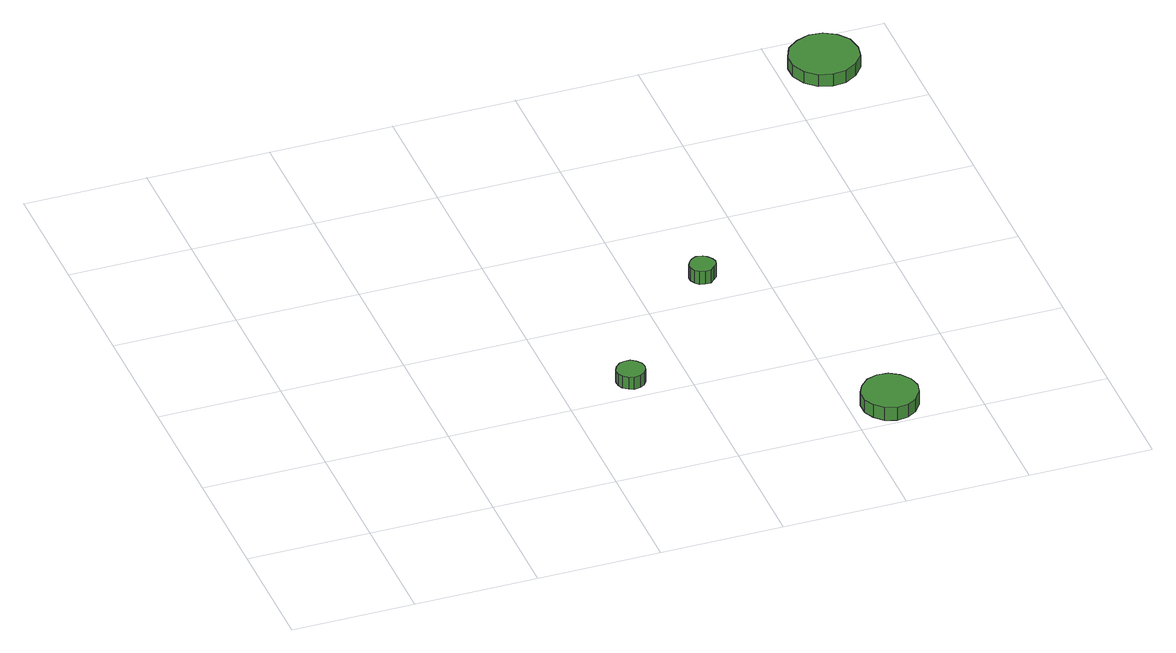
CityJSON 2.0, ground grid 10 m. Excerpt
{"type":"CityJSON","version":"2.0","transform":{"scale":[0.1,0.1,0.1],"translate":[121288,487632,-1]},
"CityObjects":{
"tree1":{"type":"SolitaryVegetationObject","attributes":{"function":"something"}},
"tree2":{"type":"SolitaryVegetationObject","attributes":{"function":"something"},"geometry":[{"type":"MultiSurface","lod":"1","boundaries":[[[0,1,2,3,4,5,6,7,8,9,10,11,12,13,14]],[[15,16,17,18,19,20,21,22,23,24,25,26,27,28,29]],[[0,29,28,1]],[[1,28,27,2]],[[2,27,26,3]],[[3,26,25,4]],[[4,25,24,5]],[[5,24,23,6]],[[6,23,22,7]],[[7,22,21,8]],[[8,21,20,9]],[[9,20,19,10]],[[10,19,18,11]],[[11,18,17,12]],[[12,17,16,13]],[[13,16,15,14]],[[14,15,29,0]]]}]},
"tree3":{"type":"SolitaryVegetationObject","attributes":{"function":"something"}},
"tree4":{"type":"SolitaryVegetationObject","attributes":{"function":"something"},"geometry":[{"type":"MultiSurface","lod":"1","boundaries":[[[30,31,32,33,34,35,36,37,38,39,40,41,42,43,44]],[[45,46,47,48,49,50,51,52,53,54,55,56,57,58,59]],[[30,59,58,31]],[[31,58,57,32]],[[32,57,56,33]],[[33,56,55,34]],[[34,55,54,35]],[[35,54,53,36]],[[36,53,52,37]],[[37,52,51,38]],[[38,51,50,39]],[[39,50,49,40]],[[40,49,48,41]],[[41,48,47,42]],[[42,47,46,43]],[[43,46,45,44]],[[44,45,59,30]]]}]},
"tree5":{"type":"SolitaryVegetationObject","attributes":{"function":"something"},"geometry":[{"type":"MultiSurface","lod":"1","boundaries":[[[60,61,62,63,64,65,66,67,68,69,70,71,72,73,74]],[[75,76,77,78,79,80,81,82,83,84,85,86,87,88,89]],[[60,89,88,61]],[[61,88,87,62]],[[62,87,86,63]],[[63,86,85,64]],[[64,85,84,65]],[[65,84,83,66]],[[66,83,82,67]],[[67,82,81,68]],[[68,81,80,69]],[[69,80,79,70]],[[70,79,78,71]],[[71,78,77,72]],[[72,77,76,73]],[[73,76,75,74]],[[74,75,89,60]]]}]},
"tree6":{"type":"SolitaryVegetationObject","attributes":{"function":"something"},"geometry":[{"type":"MultiSurface","lod":"1","boundaries":[[[90,91,92,93,94,95,96,97,98,99,100,101,102,103,104]],[[105,106,107,108,109,110,111,112,113,114,115,116,117,118,119]],[[90,119,118,91]],[[91,118,117,92]],[[92,117,116,93]],[[93,116,115,94]],[[94,115,114,95]],[[95,114,113,96]],[[96,113,112,97]],[[97,112,111,98]],[[98,111,110,99]],[[99,110,109,100]],[[100,109,108,101]],[[101,108,107,102]],[[102,107,106,103]],[[103,106,105,104]],[[104,105,119,90]]]}]}
},
"vertices":[
[268,122,18],[267,126,18],[264,130,18],[260,133,18],[255,133,18],[251,132,18],[247,128,18],[245,124,18],[245,119,18],[247,115,18],[251,112,18],[255,110,18],[260,111,18],[264,113,18],[267,117,18],[267,117,7],[264,113,7],[260,111,7],[255,110,7],[251,112,7],[247,115,7],[245,119,7],[245,124,7],[247,128,7],[251,132,7],[255,133,7],[260,133,7],[264,130,7],[267,126,7],[268,122,7],
[365,231,20],[364,235,20],[361,239,20],[358,241,20],[353,242,20],[349,240,20],[346,237,20],[344,233,20],[344,229,20],[346,225,20],[349,222,20],[353,221,20],[358,221,20],[361,224,20],[364,227,20],[364,227,8],[361,224,8],[358,221,8],[353,221,8],[349,222,8],[346,225,8],[344,229,8],[344,233,8],[346,237,8],[349,240,8],[353,242,8],[358,241,8],[361,239,8],[364,235,8],[365,231,8],
[455,26,19],[453,35,19],[447,43,19],[439,48,19],[430,49,19],[421,46,19],[414,39,19],[410,31,19],[410,21,19],[414,13,19],[421,6,19],[430,3,19],[439,4,19],[447,9,19],[453,17,19],[453,17,7],[447,9,7],[439,4,7],[430,3,7],[421,6,7],[414,13,7],[410,21,7],[410,31,7],[414,39,7],[421,46,7],[430,49,7],[439,48,7],[447,43,7],[453,35,7],[455,26,7],
[564,460,20],[562,472,20],[555,481,20],[545,487,20],[534,488,20],[523,484,20],[514,477,20],[509,466,20],[509,455,20],[514,444,20],[523,436,20],[534,433,20],[545,434,20],[555,440,20],[562,449,20],[562,449,9],[555,440,9],[545,434,9],[534,433,9],[523,436,9],[514,444,9],[509,455,9],[509,466,9],[514,477,9],[523,484,9],[534,488,9],[545,487,9],[555,481,9],[562,472,9],[564,460,9]
]}
